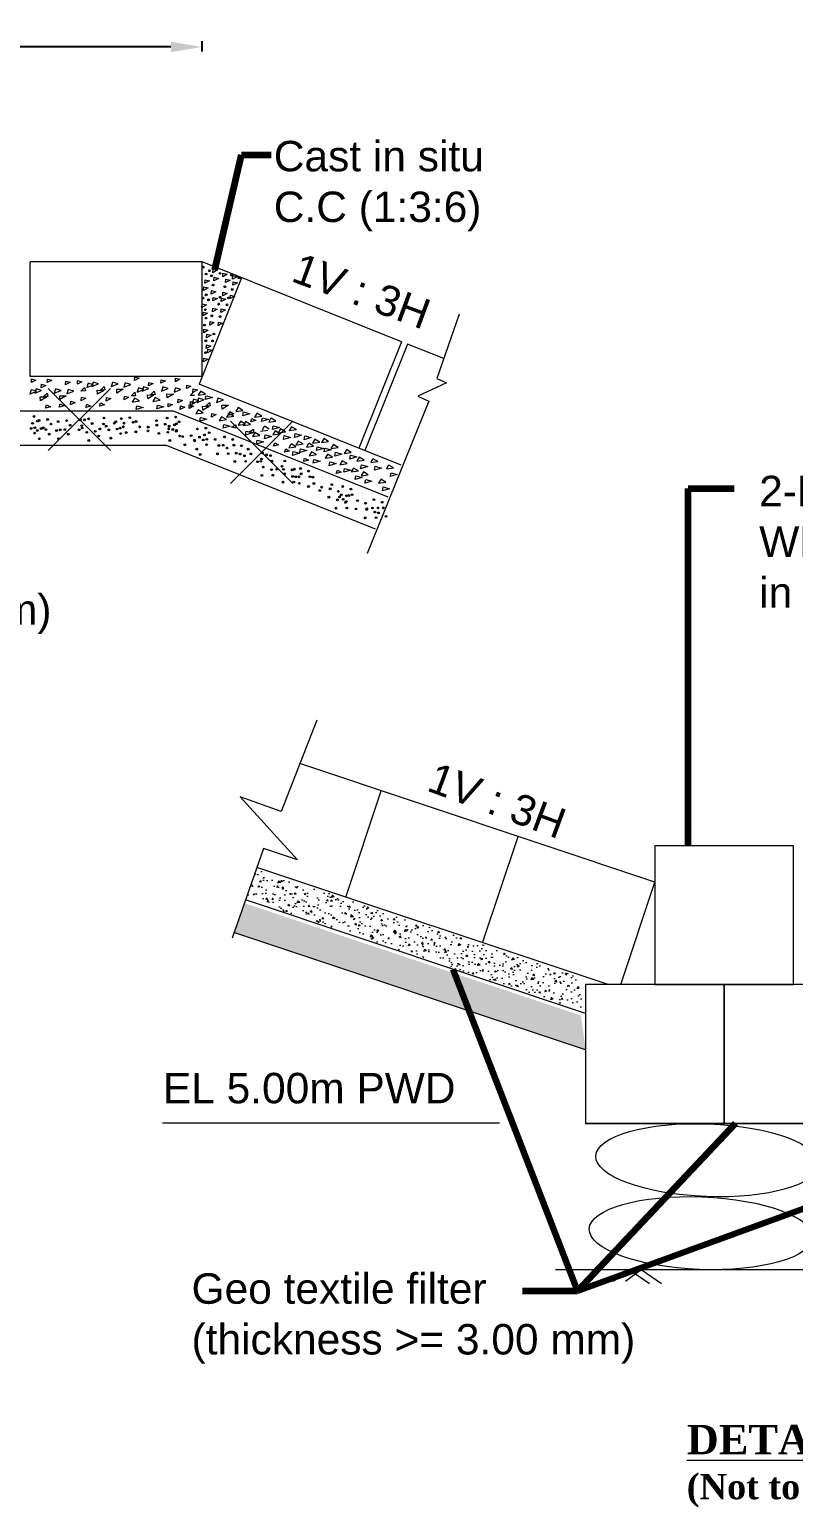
# Model space of a CAD drawing. Header units: inches. Extents: x 15 to 141071, y -30183 to 14738.
# Drawn here: x 39566.36 to 39590.92, y 4556.86 to 4604.34 of the extents above; entities that cross this region are included whole.
import ezdxf

# ---------------------------------------------------------------- set-up
doc = ezdxf.new("R2010")
doc.units = ezdxf.units.IN
doc.header["$MEASUREMENT"] = 0
doc.header["$PDMODE"] = 3
doc.layers.add('LINE', color=7, linetype='Continuous')
doc.styles.get("Standard").update_dxf_attribs({"font": 'arial.ttf'})
doc.dimstyles.get("Standard").update_dxf_attribs({"dimtxt": 0.18, "dimasz": 0.18, "dimexe": 0.18, "dimexo": 0.0625, "dimgap": 0.09, "dimtad": 0, "dimtih": 1, "dimtoh": 1, "dimdec": 4, "dimzin": 0, "dimdsep": 46, "dimtxsty": 'Standard', "dimcen": 0.09, "dimadec": 0, "dimazin": 0, "dimtfac": 1, "dimtdec": 4, "dimtofl": 0, "dimtmove": 0, "dimatfit": 3, "dimfxl": 1, "dimtolj": 1, "dimtzin": 0, "dimarcsym": 0})

# ---------------------------------------------------------------- blocks, each defined once
blk = doc.blocks.new('*D23')
at = {"color": 0, "lineweight": -2, "ltscale": 0.5, "transparency": 16777216}
for p, q in [((39546.094, 4603.632), (39546.094, 4603.962)), ((39547.094, 4603.782), (39557.316, 4603.782)), ((39570.906, 4603.782), (39560.685, 4603.782)), ((39571.906, 4603.632), (39571.906, 4603.962))]:
    blk.add_line(p, q, dxfattribs=at)
at = {"color": 0, "linetype": 'Continuous', "ltscale": 0.5, "transparency": 16777216}
for points in [[(39547.094, 4603.949), (39547.094, 4603.616), (39546.094, 4603.782)], [(39570.906, 4603.949), (39570.906, 4603.616), (39571.906, 4603.782)]]:
    blk.add_solid(points, dxfattribs=at)
at = {"layer": 'Defpoints', "color": 0, "linetype": 'Continuous', "ltscale": 0.5, "transparency": 16777216}
for p in [(39571.906, 4603.782), (39546.094, 4596.875), (39571.906, 4596.875)]:
    blk.add_point(p, dxfattribs=at)
at = {"color": 0, "linetype": 'Continuous', "lineweight": 20, "ltscale": 0.5, "transparency": 16777216, "insert": (39559, 4603.782), "char_height": 0.85, "attachment_point": 5}
blk.add_mtext('\\A1;2.10m', dxfattribs=at)

msp = doc.modelspace()

# ---------------------------------------------------------------- hatches: boundary and pattern name
at = {"linetype": 'Continuous', "lineweight": 20, "ltscale": 0.5}
h = msp.add_hatch(dxfattribs=at)
h.set_pattern_fill('AR-CONC', scale=0.003254, angle=143.1300359, style=0)
h.set_pattern_definition([(193.13, (39525.6988, 4623.15216), (-0.4431486, 0.3971954), [0.0619895, -0.681884]), (138.13, (39525.6988, 4623.15216), (-0.281279, -0.5661734), [0.0495916, -0.5455073]), (243.581, (39525.66187, 4623.18526), (-0.7244276, -0.1689745), [0.052683, -0.579512]), (189.3142, (39525.5996, 4623.0199), (-0.6235964, 0.638708), [0.092984, -1.022826]), (239.7656, (39525.54765, 4623.0731), (-1.101098, -0.180591), [0.079024, -0.869268]), (134.314, (39525.5996, 4623.0199), (-1.101098, -0.180589), [0.074387, -0.818261]), (164.13, (39525.5583, 4623.10257), (-0.1950224, 0.5622376), [0.0619895, -0.681884]), (109.13, (39525.5583, 4623.10257), (-0.5204984, -0.3588196), [0.0495916, -0.5455073]), (214.5814, (39525.54204, 4623.1494), (-0.7155206, 0.203416), [0.052683, -0.579512]), (180.63004, (39525.6988, 4623.15216), (-0.1731279, -0.2140859), [0, -0.538895, 0, -0.5537725, 0, -0.5475736]), (150.63004, (39525.6988, 4623.15216), (-0.3695422, -0.1303325), [0, -0.315733, 0, -0.5264972, 0, -0.2086979]), (110.63004, (39525.84625, 4623.04157), (-0.3417885, 0.279644), [0, -0.2066315, 0, -0.6446904, 0, -0.8554546]), (100.63004, (39525.91237, 4622.99198), (-0.4352577, 0.2230204), [0, -0.268621, 0, -0.4281406, 0, -0.6074967])])
h.paths.add_polyline_path([(39573.647124, 4577.363255), (39573.316821, 4576.423634), (39584.147203, 4572.813492), (39584.093626, 4573.188532), (39584.012659, 4573.755304), (39584.333193, 4573.801094)])
h = msp.add_hatch(dxfattribs=at)
h.set_pattern_fill('AR-SAND', scale=0.005532, angle=143.1300359, style=0)
h.set_pattern_definition([(180.63004, (39525.64444, 4623.00452), (-0.1553615, -0.2219001), [0, -0.21357436, 0, -0.23886606, 0, -0.22832785]), (150.63004, (39525.64444, 4623.00452), (-0.4368594, -0.1680278), [0, -0.11521775, 0, -0.19249794, 0, -0.07376746]), (110.63004, (39525.7827, 4622.90083), (-0.35052995, 0.2619043), [0, -0.0702547, 0, -0.252917, 0, -0.3301972]), (100.63004, (39525.7827, 4622.90083), (-0.4119042, 0.1547768), [0, -0.03512736, 0, -0.16580115, 0, -0.18968775])])
h.paths.add_polyline_path([(39573.262463, 4576.275998), (39572.932199, 4575.336488), (39584.241881, 4571.56658), (39584.084442, 4572.668658)])
at = {"layer": 'LINE', "lineweight": 20, "ltscale": 0.5}
for points in [[(39571.975076, 4596.708069, -1), (39571.918159, 4596.708069, -1)], [(39572.167765, 4596.591054, -1), (39572.110848, 4596.591054, -1)], [(39572.062043, 4596.487357, -1), (39572.005126, 4596.487357, -1)], [(39572.239549, 4596.432514, -1), (39572.182632, 4596.432514, -1)], [(39572.29251, 4596.132535, -1), (39572.235593, 4596.132535, -1)], [(39572.511576, 4596.508008, -1), (39572.454659, 4596.508008, -1)], [(39572.883986, 4596.453305, -1), (39572.827069, 4596.453305, -1)], [(39573.124953, 4596.365781, -1), (39573.068036, 4596.365781, -1)], [(39571.962626, 4595.71415, -1), (39571.90571, 4595.71415, -1)], [(39572.068349, 4595.817848, -1), (39572.011432, 4595.817848, -1)], [(39572.140133, 4595.659308, -1), (39572.083216, 4595.659308, -1)], [(39572.513106, 4595.740588, -1), (39572.456189, 4595.740588, -1)], [(39572.66492, 4596.077833, -1), (39572.608003, 4596.077833, -1)], [(39572.781459, 4595.718707, -1), (39572.724542, 4595.718707, -1)], [(39572.905888, 4595.990308, -1), (39572.848971, 4595.990308, -1)], [(39572.04048, 4595.343063, -1), (39571.983563, 4595.343063, -1)], [(39572.467765, 4595.517878, -1), (39572.410848, 4595.517878, -1)], [(39572.736119, 4595.495997, -1), (39572.679202, 4595.495997, -1)], [(39572.014393, 4594.847952, -1), (39571.957476, 4594.847952, -1)], [(39572.059733, 4595.070662, -1), (39572.002816, 4595.070662, -1)], [(39572.2487, 4595.142406, -1), (39572.191783, 4595.142406, -1)], [(39572.517053, 4595.120525, -1), (39572.460136, 4595.120525, -1)], [(39572.055994, 4594.342297, -1), (39571.999077, 4594.342297, -1)], [(39572.267097, 4594.336986, -1), (39572.21018, 4594.336986, -1)], [(39572.312438, 4594.559696, -1), (39572.255521, 4594.559696, -1)], [(39572.048032, 4593.961513, -1), (39571.991115, 4593.961513, -1)], [(39566.529292, 4591.910154, -1), (39566.472375, 4591.910154, -1)], [(39568.782039, 4591.861276, -1), (39568.725122, 4591.861276, -1)], [(39569.3374, 4591.842159, -1), (39569.280483, 4591.842159, -1)], [(39569.610337, 4591.871921, -1), (39569.55342, 4591.871921, -1)], [(39570.81198, 4591.861276, -1), (39570.755063, 4591.861276, -1)], [(39571.084917, 4591.891038, -1), (39571.028, 4591.891038, -1)], [(39566.44291, 4591.526935, -1), (39566.385993, 4591.526935, -1)], [(39566.483482, 4591.69011, -1), (39566.426565, 4591.69011, -1)], [(39566.55265, 4591.378625, -1), (39566.495733, 4591.378625, -1)], [(39566.558475, 4591.548632, -1), (39566.501558, 4591.548632, -1)], [(39566.637197, 4591.45983, -1), (39566.58028, 4591.45983, -1)], [(39566.639031, 4591.761845, -1), (39566.582114, 4591.761845, -1)], [(39566.694648, 4591.78481, -1), (39566.637731, 4591.78481, -1)], [(39566.760618, 4591.521368, -1), (39566.703701, 4591.521368, -1)], [(39566.826577, 4591.545209, -1), (39566.76966, 4591.545209, -1)], [(39566.910134, 4591.489592, -1), (39566.853217, 4591.489592, -1)], [(39566.967586, 4591.814572, -1), (39566.910669, 4591.814572, -1)], [(39567.077325, 4591.666262, -1), (39567.020408, 4591.666262, -1)], [(39567.250009, 4591.45983, -1), (39567.193092, 4591.45983, -1)], [(39567.30746, 4591.746577, -1), (39567.250543, 4591.746577, -1)], [(39567.373429, 4591.483135, -1), (39567.316513, 4591.483135, -1)], [(39567.522946, 4591.489592, -1), (39567.466029, 4591.489592, -1)], [(39567.580398, 4591.776339, -1), (39567.523481, 4591.776339, -1)], [(39567.690137, 4591.628029, -1), (39567.63322, 4591.628029, -1)], [(39567.981595, 4591.494125, -1), (39567.92877, 4591.472933, -1)], [(39568.016023, 4591.803926, -1), (39567.959106, 4591.803926, -1)], [(39568.066328, 4591.616482, -1), (39568.009411, 4591.616482, -1)], [(39568.081993, 4591.540485, -1), (39568.025076, 4591.540485, -1)], [(39568.155686, 4591.812714, -1), (39568.102861, 4591.791523, -1)], [(39568.226678, 4591.40248, -1), (39568.169761, 4591.40248, -1)], [(39568.288961, 4591.833688, -1), (39568.232044, 4591.833688, -1)], [(39568.3987, 4591.685379, -1), (39568.341783, 4591.685379, -1)], [(39568.499616, 4591.432242, -1), (39568.442699, 4591.432242, -1)], [(39568.646931, 4591.511104, -1), (39568.590014, 4591.511104, -1)], [(39568.765694, 4591.669175, -1), (39568.708777, 4591.669175, -1)], [(39568.848008, 4591.597834, -1), (39568.791092, 4591.597834, -1)], [(39568.935242, 4591.478946, -1), (39568.878325, 4591.478946, -1)], [(39569.112942, 4591.696329, -1), (39569.056025, 4591.696329, -1)], [(39569.164716, 4591.742728, -1), (39569.107799, 4591.742728, -1)], [(39569.208179, 4591.508708, -1), (39569.151262, 4591.508708, -1)], [(39569.306716, 4591.537443, -1), (39569.249799, 4591.537443, -1)], [(39569.403369, 4591.578717, -1), (39569.346452, 4591.578717, -1)], [(39569.425479, 4591.695514, -1), (39569.368562, 4591.695514, -1)], [(39569.495619, 4591.393364, -1), (39569.438702, 4591.393364, -1)], [(39569.720077, 4591.723611, -1), (39569.66316, 4591.723611, -1)], [(39569.808138, 4591.418895, -1), (39569.751221, 4591.418895, -1)], [(39569.812308, 4591.749022, -1), (39569.755392, 4591.749022, -1)], [(39569.926901, 4591.576966, -1), (39569.869984, 4591.576966, -1)], [(39570.194986, 4591.446057, -1), (39570.138069, 4591.446057, -1)], [(39570.204009, 4591.568021, -1), (39570.147092, 4591.568021, -1)], [(39570.472093, 4591.775361, -1), (39570.415176, 4591.775361, -1)], [(39570.476643, 4591.630988, -1), (39570.419726, 4591.630988, -1)], [(39570.542613, 4591.367546, -1), (39570.485696, 4591.367546, -1)], [(39570.749581, 4591.66075, -1), (39570.692664, 4591.66075, -1)], [(39570.83113, 4591.40248, -1), (39570.774213, 4591.40248, -1)], [(39570.85932, 4591.51244, -1), (39570.802403, 4591.51244, -1)], [(39570.877949, 4591.597834, -1), (39570.821032, 4591.597834, -1)], [(39570.995859, 4591.492523, -1), (39570.938942, 4591.492523, -1)], [(39571.044464, 4591.640841, -1), (39570.987547, 4591.640841, -1)], [(39571.104067, 4591.432242, -1), (39571.04715, 4591.432242, -1)], [(39571.114604, 4591.676941, -1), (39571.057687, 4591.676941, -1)], [(39571.114622, 4591.466177, -1), (39571.057705, 4591.466177, -1)], [(39571.194657, 4591.742728, -1), (39571.13774, 4591.742728, -1)], [(39571.782464, 4591.508227, -1), (39571.725547, 4591.508227, -1)], [(39572.055401, 4591.537989, -1), (39571.998484, 4591.537989, -1)], [(39572.165141, 4591.389679, -1), (39572.108224, 4591.389679, -1)], [(39566.703166, 4591.196388, -1), (39566.646249, 4591.196388, -1)], [(39567.019874, 4591.341282, -1), (39566.962957, 4591.341282, -1)], [(39567.315978, 4591.196388, -1), (39567.259061, 4591.196388, -1)], [(39567.632686, 4591.341282, -1), (39567.575769, 4591.341282, -1)], [(39568.292648, 4591.139039, -1), (39568.235731, 4591.139039, -1)], [(39568.609355, 4591.283933, -1), (39568.552439, 4591.283933, -1)], [(39569.001211, 4591.215505, -1), (39568.944294, 4591.215505, -1)], [(39569.317919, 4591.360399, -1), (39569.261002, 4591.360399, -1)], [(39570.897099, 4591.139039, -1), (39570.840182, 4591.139039, -1)], [(39571.213807, 4591.283933, -1), (39571.15689, 4591.283933, -1)], [(39571.310225, 4591.265252, -1), (39571.253308, 4591.265252, -1)], [(39571.376194, 4591.001811, -1), (39571.319277, 4591.001811, -1)], [(39571.583162, 4591.295015, -1), (39571.526245, 4591.295015, -1)], [(39571.692902, 4591.146705, -1), (39571.635985, 4591.146705, -1)], [(39571.696082, 4591.125007, -1), (39571.639166, 4591.125007, -1)], [(39571.848433, 4591.244786, -1), (39571.791516, 4591.244786, -1)], [(39571.96902, 4591.15477, -1), (39571.912103, 4591.15477, -1)], [(39572.009591, 4591.317945, -1), (39571.952674, 4591.317945, -1)], [(39572.07876, 4591.00646, -1), (39572.021843, 4591.00646, -1)], [(39572.084584, 4591.176467, -1), (39572.027667, 4591.176467, -1)], [(39572.352687, 4591.173044, -1), (39572.29577, 4591.173044, -1)], [(39572.47078, 4590.968081, -1), (39572.418709, 4590.991063, -1)], [(39572.60854, 4590.974543, -1), (39572.55647, 4590.997526, -1)], [(39572.654563, 4591.242191, -1), (39572.602493, 4591.265174, -1)], [(39572.732495, 4590.885099, -1), (39572.680425, 4590.908082, -1)], [(39572.916278, 4591.15921, -1), (39572.864208, 4591.182192, -1)], [(39572.956788, 4590.979216, -1), (39572.904717, 4591.002199, -1)], [(39573.199757, 4590.959766, -1), (39573.147686, 4590.982748, -1)], [(39571.762052, 4590.861566, -1), (39571.705135, 4590.861566, -1)], [(39571.874053, 4590.689662, -1), (39571.817136, 4590.689662, -1)], [(39572.424757, 4590.700433, -1), (39572.372687, 4590.723416, -1)], [(39572.773004, 4590.705106, -1), (39572.720934, 4590.728089, -1)], [(39572.985389, 4590.452985, -1), (39572.933318, 4590.475968, -1)], [(39573.031412, 4590.720633, -1), (39572.979341, 4590.743616, -1)], [(39573.153734, 4590.692118, -1), (39573.101663, 4590.715101, -1)], [(39573.293127, 4590.637652, -1), (39573.241056, 4590.660634, -1)], [(39573.333636, 4590.457658, -1), (39573.281565, 4590.480641, -1)], [(39573.415851, 4590.848304, -1), (39573.363781, 4590.871286, -1)], [(39573.501981, 4590.696791, -1), (39573.449911, 4590.719773, -1)], [(39573.714552, 4590.4566, -1), (39573.657669, 4590.458543, -1)], [(39573.825121, 4590.458473, -1), (39573.773051, 4590.481456, -1)], [(39573.841477, 4590.534325, -1), (39573.789406, 4590.557307, -1)], [(39573.871144, 4590.726121, -1), (39573.819074, 4590.749103, -1)], [(39574.002463, 4590.677766, -1), (39573.94558, 4590.679709, -1)], [(39574.132859, 4590.643139, -1), (39574.080789, 4590.666122, -1)], [(39574.173368, 4590.463146, -1), (39574.121298, 4590.486128, -1)], [(39574.595092, 4590.469277, -1), (39574.543021, 4590.492259, -1)], [(39573.855739, 4590.006149, -1), (39573.803669, 4590.029132, -1)], [(39573.901762, 4590.273797, -1), (39573.849692, 4590.296779, -1)], [(39574.163477, 4590.190815, -1), (39574.111407, 4590.213798, -1)], [(39574.203986, 4590.010822, -1), (39574.151916, 4590.033804, -1)], [(39574.330092, 4590.203477, -1), (39574.278022, 4590.226459, -1)], [(39574.50257, 4590.300133, -1), (39574.4505, 4590.323116, -1)], [(39574.549069, 4590.201629, -1), (39574.496998, 4590.224612, -1)], [(39574.580868, 4590.05764, -1), (39574.528798, 4590.080623, -1)], [(39574.831215, 4590.18476, -1), (39574.779145, 4590.207743, -1)], [(39574.842584, 4589.974659, -1), (39574.790513, 4589.997641, -1)], [(39574.897316, 4590.206302, -1), (39574.845246, 4590.229285, -1)], [(39574.944333, 4589.961158, -1), (39574.892262, 4589.98414, -1)], [(39575.049422, 4589.959891, -1), (39574.997352, 4589.982873, -1)], [(39575.095445, 4590.227538, -1), (39575.043375, 4590.250521, -1)], [(39575.116811, 4590.057814, -1), (39575.06474, 4590.080797, -1)], [(39575.35716, 4590.144557, -1), (39575.30509, 4590.167539, -1)], [(39575.397669, 4589.964564, -1), (39575.345599, 4589.987546, -1)], [(39575.492309, 4589.950568, -1), (39575.440238, 4589.973551, -1)], [(39574.534846, 4589.789993, -1), (39574.482775, 4589.812975, -1)], [(39574.883093, 4589.794665, -1), (39574.831022, 4589.817648, -1)], [(39575.058973, 4589.753071, -1), (39575.006903, 4589.776053, -1)], [(39575.355191, 4589.650235, -1), (39575.30312, 4589.673218, -1)], [(39575.527669, 4589.746891, -1), (39575.475599, 4589.769874, -1)], [(39575.720067, 4589.518879, -1), (39575.667996, 4589.541862, -1)], [(39575.77757, 4589.626814, -1), (39575.725499, 4589.649796, -1)], [(39576.052415, 4589.574332, -1), (39576.000344, 4589.597315, -1)], [(39576.106549, 4589.708249, -1), (39576.054479, 4589.731232, -1)], [(39576.31413, 4589.491351, -1), (39576.262059, 4589.514333, -1)], [(39576.452186, 4589.649606, -1), (39576.400115, 4589.672588, -1)], [(39576.713901, 4589.566624, -1), (39576.661831, 4589.589607, -1)], [(39576.006392, 4589.306684, -1), (39575.954321, 4589.329667, -1)], [(39576.284448, 4589.222143, -1), (39576.232378, 4589.245126, -1)], [(39576.354639, 4589.311357, -1), (39576.302568, 4589.33434, -1)], [(39576.406163, 4589.381958, -1), (39576.354093, 4589.404941, -1)], [(39576.471509, 4589.238003, -1), (39576.419439, 4589.260986, -1)], [(39576.546163, 4589.139162, -1), (39576.494093, 4589.162144, -1)], [(39576.569522, 4589.165945, -1), (39576.517451, 4589.188927, -1)], [(39576.575865, 4589.354066, -1), (39576.523795, 4589.377048, -1)], [(39576.65461, 4589.35877, -1), (39576.602539, 4589.381752, -1)], [(39576.75441, 4589.386631, -1), (39576.70234, 4589.409613, -1)], [(39576.928391, 4589.194728, -1), (39576.87632, 4589.217711, -1)], [(39577.190106, 4589.111747, -1), (39577.138035, 4589.134729, -1)], [(39577.45853, 4589.226328, -1), (39577.40646, 4589.24931, -1)], [(39577.720245, 4589.143346, -1), (39577.668175, 4589.166329, -1)], [(39576.238425, 4588.954496, -1), (39576.186355, 4588.977478, -1)], [(39576.586672, 4588.959169, -1), (39576.534602, 4588.982151, -1)], [(39576.882368, 4588.92708, -1), (39576.830297, 4588.950063, -1)], [(39577.178741, 4588.642971, -1), (39577.12667, 4588.665954, -1)], [(39577.224764, 4588.910619, -1), (39577.172693, 4588.933601, -1)], [(39577.230615, 4588.931753, -1), (39577.178545, 4588.954736, -1)], [(39577.412507, 4588.95868, -1), (39577.360437, 4588.981663, -1)], [(39577.486479, 4588.827637, -1), (39577.434408, 4588.85062, -1)], [(39577.526988, 4588.647644, -1), (39577.474917, 4588.670627, -1)], [(39577.589484, 4588.960536, -1), (39577.537414, 4588.983519, -1)], [(39577.600964, 4588.800824, -1), (39577.548894, 4588.823806, -1)], [(39577.760755, 4588.963353, -1), (39577.708684, 4588.986336, -1)], [(39577.844856, 4588.689434, -1), (39577.792785, 4588.712417, -1)]]:
    msp.add_hatch(color=7, dxfattribs=at).paths.add_polyline_path(points)

# ---------------------------------------------------------------- linework, layer by layer
at = {"color": 0, "linetype": 'Continuous', "lineweight": 20, "ltscale": 0.5}
for p, q in [((39586.465352, 4576.95334), (39575.049757, 4580.758539)), ((39576.524823, 4576.472117), (39577.663243, 4579.887377)), ((39580.925878, 4575.005099), (39582.064298, 4578.420358)), ((39584.962141, 4573.659677), (39573.666348, 4577.424942)), ((39585.367465, 4573.659677), (39586.465352, 4576.95334)), ((39584.237852, 4572.734227), (39573.299181, 4576.38045)), ((39584.237852, 4571.567346), (39572.932013, 4575.335959)), ((39584.234182, 4572.548241), (39584.234182, 4569.204677)), ((39584.234182, 4569.204677), (39584.234182, 4569.202229)), ((39584.234182, 4569.202229), (39597.603415, 4569.202229))]:
    msp.add_line(p, q, dxfattribs=at)
at = {"linetype": 'ByBlock', "lineweight": 20, "ltscale": 0.5}
msp.add_line((39583.265709, 4564.503668), (39600.752229, 4564.503668), dxfattribs=at)
for points in [[(39585.138288, 4564.137139), (39585.639757, 4564.503668), (39586.289819, 4564.062892)], [(39585.524311, 4564.137139), (39586.02578, 4564.503668), (39586.675842, 4564.062892)]]:
    msp.add_lwpolyline(points, dxfattribs=at)
at = {"layer": 'LINE', "color": 7, "lineweight": 20, "ltscale": 0.5}
for p, q in [((39566.374535, 4593.1898), (39566.374535, 4596.875)), ((39571.906403, 4596.875), (39566.374535, 4596.875)), ((39571.906403, 4593.1898), (39571.906403, 4596.875)), ((39578.313372, 4594.312213), (39571.906403, 4596.875)), ((39572.25067, 4596.530337), (39572.257605, 4596.645677)), ((39572.257605, 4596.645677), (39572.396082, 4596.609705)), ((39573.177162, 4596.366697), (39571.808735, 4592.945632)), ((39571.999912, 4596.188018), (39572.006847, 4596.303357)), ((39572.145323, 4596.267386), (39571.999912, 4596.188018)), ((39572.006847, 4596.303357), (39572.145323, 4596.267386)), ((39572.396082, 4596.609705), (39572.25067, 4596.530337)), ((39572.286397, 4596.266028), (39572.293332, 4596.381367)), ((39572.431808, 4596.345396), (39572.286397, 4596.266028)), ((39572.293332, 4596.381367), (39572.431808, 4596.345396)), ((39572.568345, 4596.399373), (39572.57528, 4596.514712)), ((39572.713757, 4596.478741), (39572.568345, 4596.399373)), ((39572.57528, 4596.514712), (39572.713757, 4596.478741)), ((39572.658807, 4596.211325), (39572.665742, 4596.326664)), ((39572.804218, 4596.290693), (39572.658807, 4596.211325)), ((39572.665742, 4596.326664), (39572.804218, 4596.290693)), ((39572.889312, 4596.319351), (39572.896247, 4596.43469)), ((39573.034724, 4596.398718), (39572.889312, 4596.319351)), ((39572.896247, 4596.43469), (39573.034724, 4596.398718)), ((39572.899774, 4596.1238), (39572.90671, 4596.23914)), ((39573.045186, 4596.203168), (39572.899774, 4596.1238)), ((39572.90671, 4596.23914), (39573.045186, 4596.203168)), ((39571.954722, 4595.962311), (39571.961658, 4596.077651)), ((39572.100134, 4596.041679), (39571.954722, 4595.962311)), ((39571.961658, 4596.077651), (39572.100134, 4596.041679)), ((39572.197782, 4595.838193), (39572.204718, 4595.953532)), ((39572.343194, 4595.917561), (39572.197782, 4595.838193)), ((39572.204718, 4595.953532), (39572.343194, 4595.917561)), ((39572.253389, 4595.62127), (39572.260324, 4595.736609)), ((39572.3988, 4595.700638), (39572.253389, 4595.62127)), ((39572.260324, 4595.736609), (39572.3988, 4595.700638)), ((39572.521742, 4595.599389), (39572.528677, 4595.714728)), ((39572.667154, 4595.678756), (39572.521742, 4595.599389)), ((39572.528677, 4595.714728), (39572.667154, 4595.678756)), ((39572.570192, 4595.78349), (39572.577127, 4595.89883)), ((39572.715604, 4595.862858), (39572.570192, 4595.78349)), ((39572.577127, 4595.89883), (39572.715604, 4595.862858)), ((39572.81116, 4595.695966), (39572.818095, 4595.811305)), ((39572.956572, 4595.775333), (39572.81116, 4595.695966)), ((39572.818095, 4595.811305), (39572.956572, 4595.775333)), ((39571.900495, 4595.414811), (39571.90743, 4595.530151)), ((39572.045907, 4595.494179), (39571.900495, 4595.414811)), ((39571.90743, 4595.530151), (39572.045907, 4595.494179)), ((39571.93778, 4595.146285), (39571.944715, 4595.261625)), ((39572.083192, 4595.225653), (39571.93778, 4595.146285)), ((39571.944715, 4595.261625), (39572.083192, 4595.225653)), ((39572.242586, 4595.275898), (39572.249522, 4595.391237)), ((39572.387998, 4595.355266), (39572.242586, 4595.275898)), ((39572.249522, 4595.391237), (39572.387998, 4595.355266)), ((39572.51094, 4595.254017), (39572.517875, 4595.369356)), ((39572.656352, 4595.333385), (39572.51094, 4595.254017)), ((39572.517875, 4595.369356), (39572.656352, 4595.333385)), ((39571.959079, 4594.602201), (39571.966014, 4594.717541)), ((39571.966014, 4594.717541), (39572.104491, 4594.681569)), ((39572.153972, 4594.848063), (39572.160907, 4594.963403)), ((39572.299384, 4594.927431), (39572.153972, 4594.848063)), ((39572.160907, 4594.963403), (39572.299384, 4594.927431)), ((39572.422325, 4594.826182), (39572.429261, 4594.941521)), ((39572.567737, 4594.90555), (39572.422325, 4594.826182)), ((39572.429261, 4594.941521), (39572.567737, 4594.90555)), ((39572.104491, 4594.681569), (39571.959079, 4594.602201)), ((39572.05272, 4594.440377), (39572.059656, 4594.555716)), ((39572.198132, 4594.519745), (39572.05272, 4594.440377)), ((39572.059656, 4594.555716), (39572.198132, 4594.519745)), ((39578.313372, 4594.312213), (39576.944946, 4590.891147)), ((39571.953304, 4593.667171), (39571.960239, 4593.78251)), ((39571.960239, 4593.78251), (39572.098716, 4593.746538)), ((39572.041918, 4594.095005), (39572.048854, 4594.210345)), ((39572.18733, 4594.174373), (39572.041918, 4594.095005)), ((39572.048854, 4594.210345), (39572.18733, 4594.174373)), ((39572.081527, 4593.959352), (39572.088462, 4594.074692)), ((39572.226939, 4594.03872), (39572.081527, 4593.959352)), ((39572.088462, 4594.074692), (39572.226939, 4594.03872)), ((39578.50735, 4594.234621), (39577.138924, 4590.813556)), ((39579.674085, 4593.767928), (39578.50735, 4594.234621)), ((39572.098716, 4593.746538), (39571.953304, 4593.667171)), ((39571.906403, 4593.1898), (39566.374535, 4593.1898)), ((39566.418193, 4593.001934), (39566.425128, 4593.117273)), ((39566.563604, 4593.081302), (39566.418193, 4593.001934)), ((39566.425128, 4593.117273), (39566.563604, 4593.081302)), ((39566.737298, 4592.82866), (39566.744233, 4592.944)), ((39566.88271, 4592.908028), (39566.737298, 4592.82866)), ((39566.744233, 4592.944), (39566.88271, 4592.908028)), ((39566.926622, 4592.999024), (39566.933558, 4593.114363)), ((39567.072034, 4593.078392), (39566.926622, 4592.999024)), ((39566.933558, 4593.114363), (39567.072034, 4593.078392)), ((39567.514674, 4592.930452), (39567.521609, 4593.045791)), ((39567.660085, 4593.00982), (39567.514674, 4592.930452)), ((39567.521609, 4593.045791), (39567.660085, 4593.00982)), ((39567.897149, 4592.947312), (39567.904084, 4593.062651)), ((39568.042561, 4593.02668), (39567.897149, 4592.947312)), ((39567.904084, 4593.062651), (39568.042561, 4593.02668)), ((39568.011341, 4592.727117), (39568.130067, 4592.842651)), ((39568.130067, 4592.842651), (39568.15439, 4592.729693)), ((39568.242389, 4592.979963), (39568.200939, 4592.844443)), ((39568.200939, 4592.844443), (39568.417505, 4592.931997)), ((39568.417505, 4592.931997), (39568.243953, 4592.985079)), ((39568.404208, 4593.009891), (39568.362758, 4592.874371)), ((39568.362758, 4592.874371), (39568.579323, 4592.961925)), ((39568.579323, 4592.961925), (39568.405772, 4593.015006)), ((39568.636038, 4592.760529), (39568.754764, 4592.876063)), ((39568.754764, 4592.876063), (39568.779087, 4592.763105)), ((39569.028905, 4593.006266), (39568.987455, 4592.870746)), ((39568.987455, 4592.870746), (39569.20402, 4592.9583)), ((39569.20402, 4592.9583), (39569.030469, 4593.011382)), ((39569.436005, 4592.986357), (39569.394556, 4592.850837)), ((39569.394556, 4592.850837), (39569.611121, 4592.938391)), ((39569.611121, 4592.938391), (39569.43757, 4592.991473)), ((39569.733105, 4593.06705), (39569.74004, 4593.182389)), ((39569.878517, 4593.146418), (39569.733105, 4593.06705)), ((39569.74004, 4593.182389), (39569.878517, 4593.146418)), ((39569.858513, 4592.82872), (39569.817064, 4592.6932)), ((39570.033629, 4592.780754), (39569.860078, 4592.833835)), ((39570.020332, 4592.858648), (39569.978883, 4592.723128)), ((39570.195448, 4592.810682), (39570.021897, 4592.863763)), ((39570.186193, 4592.890752), (39570.193129, 4593.006092)), ((39570.331605, 4592.97012), (39570.186193, 4592.890752)), ((39570.193129, 4593.006092), (39570.331605, 4592.97012)), ((39570.584859, 4592.976258), (39570.591794, 4593.091597)), ((39570.730271, 4593.055625), (39570.584859, 4592.976258)), ((39570.591794, 4593.091597), (39570.730271, 4593.055625)), ((39570.645029, 4592.855023), (39570.60358, 4592.719503)), ((39570.820145, 4592.807057), (39570.646594, 4592.860138)), ((39571.05213, 4592.835114), (39571.01068, 4592.699594)), ((39571.049475, 4593.026701), (39571.05641, 4593.142041)), ((39571.194887, 4593.106069), (39571.049475, 4593.026701)), ((39571.225681, 4592.782032), (39571.05213, 4592.835114)), ((39571.05641, 4593.142041), (39571.194887, 4593.106069)), ((39571.404003, 4592.805826), (39571.410938, 4592.921165)), ((39571.549414, 4592.885193), (39571.404003, 4592.805826)), ((39571.410938, 4592.921165), (39571.549414, 4592.885193)), ((39578.305659, 4590.346862), (39571.808735, 4592.945632)), ((39566.409618, 4592.766628), (39566.368168, 4592.631108)), ((39566.368168, 4592.631108), (39566.584733, 4592.718662)), ((39566.584733, 4592.718662), (39566.411182, 4592.771743)), ((39566.571436, 4592.796556), (39566.529987, 4592.661036)), ((39566.529987, 4592.661036), (39566.746552, 4592.74859)), ((39566.746552, 4592.74859), (39566.573001, 4592.801671)), ((39566.702515, 4592.544283), (39566.911062, 4592.536505)), ((39566.707891, 4592.417544), (39566.702515, 4592.544283)), ((39566.911062, 4592.536505), (39566.707891, 4592.417544)), ((39566.803267, 4592.547194), (39566.921992, 4592.662728)), ((39566.946316, 4592.54977), (39566.803267, 4592.547194)), ((39566.921992, 4592.662728), (39566.946316, 4592.54977)), ((39567.196133, 4592.792931), (39567.154684, 4592.657411)), ((39567.154684, 4592.657411), (39567.371249, 4592.744965)), ((39567.371249, 4592.744965), (39567.197698, 4592.798046)), ((39567.327212, 4592.577695), (39567.535759, 4592.569918)), ((39567.332588, 4592.450956), (39567.327212, 4592.577695)), ((39567.535759, 4592.569918), (39567.332588, 4592.450956)), ((39567.603234, 4592.773022), (39567.561785, 4592.637502)), ((39567.561785, 4592.637502), (39567.77835, 4592.725056)), ((39567.77835, 4592.725056), (39567.604799, 4592.778137)), ((39567.677845, 4592.285693), (39567.68478, 4592.401032)), ((39567.823257, 4592.36506), (39567.677845, 4592.285693)), ((39567.68478, 4592.401032), (39567.823257, 4592.36506)), ((39568.15439, 4592.729693), (39568.011341, 4592.727117)), ((39568.0218, 4592.415655), (39568.028735, 4592.530995)), ((39568.167211, 4592.495023), (39568.0218, 4592.415655)), ((39568.028735, 4592.530995), (39568.167211, 4592.495023)), ((39568.540662, 4592.630879), (39568.535286, 4592.757618)), ((39568.535286, 4592.757618), (39568.743833, 4592.74984)), ((39568.743833, 4592.74984), (39568.540662, 4592.630879)), ((39568.608043, 4592.239954), (39568.642389, 4592.350279)), ((39568.779087, 4592.763105), (39568.636038, 4592.760529)), ((39568.642389, 4592.350279), (39568.768227, 4592.282202)), ((39568.826365, 4592.404343), (39568.8333, 4592.519683)), ((39568.971776, 4592.483711), (39568.826365, 4592.404343)), ((39568.8333, 4592.519683), (39568.971776, 4592.483711)), ((39569.159984, 4592.79103), (39569.36853, 4592.783253)), ((39569.165359, 4592.664291), (39569.159984, 4592.79103)), ((39569.36853, 4592.783253), (39569.165359, 4592.664291)), ((39569.404291, 4592.449591), (39569.411227, 4592.56493)), ((39569.549703, 4592.528959), (39569.404291, 4592.449591)), ((39569.411227, 4592.56493), (39569.549703, 4592.528959)), ((39569.627466, 4592.575874), (39569.746191, 4592.691408)), ((39569.770515, 4592.57845), (39569.627466, 4592.575874)), ((39569.734703, 4592.496823), (39569.662015, 4592.375166)), ((39569.662015, 4592.375166), (39569.893243, 4592.408329)), ((39569.893243, 4592.408329), (39569.737446, 4592.501415)), ((39569.746191, 4592.691408), (39569.770515, 4592.57845)), ((39569.817064, 4592.6932), (39570.033629, 4592.780754)), ((39569.978883, 4592.723128), (39570.195448, 4592.810682)), ((39570.151411, 4592.606375), (39570.359957, 4592.598597)), ((39570.156787, 4592.479636), (39570.151411, 4592.606375)), ((39570.359957, 4592.598597), (39570.156787, 4592.479636)), ((39570.252163, 4592.609286), (39570.370888, 4592.72482)), ((39570.395212, 4592.611862), (39570.252163, 4592.609286)), ((39570.398467, 4592.517952), (39570.325779, 4592.396295)), ((39570.325779, 4592.396295), (39570.557007, 4592.429459)), ((39570.370888, 4592.72482), (39570.395212, 4592.611862)), ((39570.557007, 4592.429459), (39570.401211, 4592.522544)), ((39570.60358, 4592.719503), (39570.820145, 4592.807057)), ((39570.776108, 4592.639787), (39570.984654, 4592.632009)), ((39570.781484, 4592.513048), (39570.776108, 4592.639787)), ((39570.984654, 4592.632009), (39570.781484, 4592.513048)), ((39571.009116, 4592.694478), (39571.225681, 4592.782032)), ((39571.126741, 4592.347785), (39571.133676, 4592.463124)), ((39571.272152, 4592.427152), (39571.126741, 4592.347785)), ((39571.133676, 4592.463124), (39571.272152, 4592.427152)), ((39571.518195, 4592.585631), (39571.636921, 4592.701165)), ((39571.661244, 4592.588206), (39571.518195, 4592.585631)), ((39571.528654, 4592.274169), (39571.535589, 4592.389509)), ((39571.674065, 4592.353537), (39571.528654, 4592.274169)), ((39571.535589, 4592.389509), (39571.674065, 4592.353537)), ((39571.628156, 4592.466312), (39571.586706, 4592.330791)), ((39571.586706, 4592.330791), (39571.803271, 4592.418346)), ((39571.60848, 4592.68479), (39571.615415, 4592.80013)), ((39571.753892, 4592.764158), (39571.60848, 4592.68479)), ((39571.615415, 4592.80013), (39571.753892, 4592.764158)), ((39571.803271, 4592.418346), (39571.62972, 4592.471427)), ((39571.789975, 4592.49624), (39571.748525, 4592.360719)), ((39571.748525, 4592.360719), (39571.96509, 4592.448274)), ((39571.854987, 4592.71732), (39571.782299, 4592.595663)), ((39571.782299, 4592.595663), (39572.013527, 4592.628826)), ((39571.96509, 4592.448274), (39571.791539, 4592.501355)), ((39572.013527, 4592.628826), (39571.857731, 4592.721912)), ((39572.010261, 4592.453136), (39572.035383, 4592.577477)), ((39572.236003, 4592.519999), (39572.010261, 4592.453136)), ((39572.021805, 4592.246878), (39572.140531, 4592.362412)), ((39572.035383, 4592.577477), (39572.236003, 4592.519999)), ((39572.140531, 4592.362412), (39572.164854, 4592.249454)), ((39572.414672, 4592.492615), (39572.373222, 4592.357094)), ((39572.373222, 4592.357094), (39572.589787, 4592.444649)), ((39572.589787, 4592.444649), (39572.416236, 4592.49773)), ((39570.982348, 4592.083426), (39549.778931, 4592.083426)), ((39566.869358, 4592.178324), (39566.903704, 4592.288649)), ((39567.029542, 4592.220573), (39566.869358, 4592.178324)), ((39566.903704, 4592.288649), (39567.029542, 4592.220573)), ((39567.312036, 4592.209851), (39567.346381, 4592.320177)), ((39567.47222, 4592.2521), (39567.312036, 4592.209851)), ((39567.346381, 4592.320177), (39567.47222, 4592.2521)), ((39568.168014, 4592.197817), (39568.202359, 4592.308142)), ((39568.328197, 4592.240065), (39568.168014, 4592.197817)), ((39568.202359, 4592.308142), (39568.328197, 4592.240065)), ((39568.768227, 4592.282202), (39568.608043, 4592.239954)), ((39569.785321, 4592.132125), (39569.810443, 4592.256466)), ((39570.011063, 4592.198988), (39569.785321, 4592.132125)), ((39569.810443, 4592.256466), (39570.011063, 4592.198988)), ((39570.449085, 4592.153254), (39570.474207, 4592.277595)), ((39570.674827, 4592.220118), (39570.449085, 4592.153254)), ((39570.474207, 4592.277595), (39570.674827, 4592.220118)), ((39570.810485, 4592.216208), (39570.81742, 4592.331547)), ((39570.955896, 4592.295575), (39570.810485, 4592.216208)), ((39570.81742, 4592.331547), (39570.955896, 4592.295575)), ((39577.894362, 4589.318621), (39570.982348, 4592.083426)), ((39571.204368, 4592.132115), (39571.211303, 4592.247454)), ((39571.34978, 4592.211482), (39571.204368, 4592.132115)), ((39571.211303, 4592.247454), (39571.34978, 4592.211482)), ((39571.487172, 4592.165764), (39571.494107, 4592.281103)), ((39571.632584, 4592.245132), (39571.487172, 4592.165764)), ((39571.494107, 4592.281103), (39571.632584, 4592.245132)), ((39571.515834, 4592.329), (39571.540157, 4592.216041)), ((39571.781553, 4592.120086), (39571.708865, 4591.998429)), ((39571.708865, 4591.998429), (39571.940093, 4592.031592)), ((39571.940093, 4592.031592), (39571.784296, 4592.124678)), ((39571.832171, 4591.755388), (39571.857293, 4591.879729)), ((39571.857293, 4591.879729), (39572.057913, 4591.822251)), ((39571.926429, 4592.117228), (39571.921053, 4592.243967)), ((39571.921053, 4592.243967), (39572.1296, 4592.236189)), ((39572.1296, 4592.236189), (39571.926429, 4592.117228)), ((39572.164854, 4592.249454), (39572.021805, 4592.246878)), ((39572.212131, 4591.890692), (39572.219067, 4592.006032)), ((39572.357543, 4591.97006), (39572.212131, 4591.890692)), ((39572.219067, 4592.006032), (39572.357543, 4591.97006)), ((39572.529664, 4591.897328), (39572.456977, 4591.775671)), ((39572.688205, 4591.808834), (39572.532408, 4591.90192)), ((39572.54575, 4592.277379), (39572.754297, 4592.269601)), ((39572.551126, 4592.15064), (39572.54575, 4592.277379)), ((39572.754297, 4592.269601), (39572.551126, 4592.15064)), ((39572.764352, 4592.006696), (39572.691664, 4591.88504)), ((39572.691664, 4591.88504), (39572.922893, 4591.918203)), ((39572.922893, 4591.918203), (39572.767096, 4592.011289)), ((39572.768967, 4591.957007), (39572.803313, 4592.067332)), ((39572.929151, 4591.999255), (39572.768967, 4591.957007)), ((39572.803313, 4592.067332), (39572.929151, 4591.999255)), ((39573.062799, 4592.194694), (39572.990112, 4592.073038)), ((39572.990112, 4592.073038), (39573.22134, 4592.106201)), ((39573.22134, 4592.106201), (39573.065543, 4592.199287)), ((39573.218074, 4591.93051), (39573.243196, 4592.054851)), ((39573.443816, 4591.997374), (39573.218074, 4591.93051)), ((39573.243196, 4592.054851), (39573.443816, 4591.997374)), ((39573.666044, 4592.009654), (39573.593356, 4591.887997)), ((39573.593356, 4591.887997), (39573.824584, 4591.92116)), ((39573.824584, 4591.92116), (39573.668787, 4592.014246)), ((39573.821318, 4591.745469), (39573.84644, 4591.86981)), ((39573.84644, 4591.86981), (39574.04706, 4591.812333)), ((39572.057913, 4591.822251), (39571.832171, 4591.755388)), ((39572.456977, 4591.775671), (39572.688205, 4591.808834)), ((39572.580283, 4591.53263), (39572.605404, 4591.656971)), ((39572.806024, 4591.599493), (39572.580283, 4591.53263)), ((39572.605404, 4591.656971), (39572.806024, 4591.599493)), ((39572.851976, 4591.562315), (39572.994907, 4591.646066)), ((39572.991482, 4591.530569), (39572.851976, 4591.562315)), ((39572.994907, 4591.646066), (39572.991482, 4591.530569)), ((39573.136836, 4591.752495), (39573.064148, 4591.630839)), ((39573.064148, 4591.630839), (39573.295376, 4591.664002)), ((39573.295376, 4591.664002), (39573.139579, 4591.757088)), ((39573.301114, 4591.742814), (39573.228426, 4591.621157)), ((39573.228426, 4591.621157), (39573.459654, 4591.65432)), ((39573.297245, 4591.313676), (39573.322367, 4591.438016)), ((39573.459654, 4591.65432), (39573.303858, 4591.747406)), ((39573.322367, 4591.438016), (39573.522987, 4591.380539)), ((39573.420886, 4591.416723), (39573.563817, 4591.500475)), ((39573.560392, 4591.384978), (39573.420886, 4591.416723)), ((39573.469838, 4591.734278), (39573.504183, 4591.844603)), ((39573.630022, 4591.776526), (39573.469838, 4591.734278)), ((39573.504183, 4591.844603), (39573.630022, 4591.776526)), ((39573.563817, 4591.500475), (39573.560392, 4591.384978)), ((39573.761193, 4591.300381), (39573.605396, 4591.393467)), ((39573.788469, 4591.439606), (39574.019698, 4591.472769)), ((39574.04706, 4591.812333), (39573.821318, 4591.745469)), ((39573.906778, 4591.589743), (39573.83409, 4591.468086)), ((39574.065318, 4591.501249), (39573.909521, 4591.594335)), ((39574.12035, 4591.851902), (39574.047662, 4591.730245)), ((39574.047662, 4591.730245), (39574.27889, 4591.763408)), ((39574.27889, 4591.763408), (39574.123093, 4591.856494)), ((39574.170968, 4591.487204), (39574.19609, 4591.611545)), ((39574.39671, 4591.554067), (39574.170968, 4591.487204)), ((39574.251654, 4591.444473), (39574.178966, 4591.322816)), ((39574.19609, 4591.611545), (39574.39671, 4591.554067)), ((39574.410194, 4591.355979), (39574.254397, 4591.449065)), ((39574.427362, 4591.509133), (39574.354674, 4591.387477)), ((39574.354674, 4591.387477), (39574.585902, 4591.42064)), ((39574.585902, 4591.42064), (39574.430106, 4591.513726)), ((39574.782096, 4591.576705), (39574.709409, 4591.455048)), ((39574.709409, 4591.455048), (39574.940637, 4591.488211)), ((39574.940637, 4591.488211), (39574.78484, 4591.581297)), ((39570.766382, 4590.977053), (39549.778931, 4590.977053)), ((39577.483065, 4588.290379), (39570.766382, 4590.977053)), ((39573.522987, 4591.380539), (39573.297245, 4591.313676)), ((39573.602653, 4591.388875), (39573.529965, 4591.267218)), ((39573.529965, 4591.267218), (39573.761193, 4591.300381)), ((39573.653271, 4591.024177), (39573.678393, 4591.148518)), ((39573.879013, 4591.091041), (39573.653271, 4591.024177)), ((39573.678393, 4591.148518), (39573.879013, 4591.091041)), ((39573.911775, 4591.196564), (39573.936897, 4591.320905)), ((39574.137517, 4591.263428), (39573.911775, 4591.196564)), ((39573.936897, 4591.320905), (39574.137517, 4591.263428)), ((39574.178966, 4591.322816), (39574.410194, 4591.355979)), ((39574.207429, 4590.953453), (39574.241774, 4591.063778)), ((39574.367613, 4590.995701), (39574.207429, 4590.953453)), ((39574.241774, 4591.063778), (39574.367613, 4590.995701)), ((39574.523601, 4591.172916), (39574.548722, 4591.297257)), ((39574.749342, 4591.239779), (39574.523601, 4591.172916)), ((39574.548722, 4591.297257), (39574.749342, 4591.239779)), ((39574.763036, 4591.025235), (39574.690349, 4590.903578)), ((39574.690349, 4590.903578), (39574.921577, 4590.936741)), ((39574.921577, 4590.936741), (39574.76578, 4591.029827)), ((39574.878335, 4591.240487), (39574.903457, 4591.364828)), ((39575.104077, 4591.307351), (39574.878335, 4591.240487)), ((39574.903457, 4591.364828), (39575.104077, 4591.307351)), ((39574.997803, 4591.115451), (39574.925115, 4590.993795)), ((39574.925115, 4590.993795), (39575.156344, 4591.026958)), ((39575.156344, 4591.026958), (39575.000547, 4591.120043)), ((39575.186924, 4591.165671), (39575.212045, 4591.290012)), ((39575.412665, 4591.232534), (39575.186924, 4591.165671)), ((39575.212045, 4591.290012), (39575.412665, 4591.232534)), ((39575.332566, 4591.043957), (39575.259878, 4590.9223)), ((39575.259878, 4590.9223), (39575.491107, 4590.955463)), ((39575.491107, 4590.955463), (39575.33531, 4591.048549)), ((39575.53208, 4591.178233), (39575.459392, 4591.056576)), ((39575.459392, 4591.056576), (39575.690621, 4591.089739)), ((39575.690621, 4591.089739), (39575.534824, 4591.182825)), ((39575.582698, 4590.813535), (39575.60782, 4590.937876)), ((39575.60782, 4590.937876), (39575.80844, 4590.880399)), ((39575.816523, 4591.193602), (39575.743836, 4591.071946)), ((39575.743836, 4591.071946), (39575.975064, 4591.105109)), ((39575.975064, 4591.105109), (39575.819267, 4591.198195)), ((39576.123536, 4591.001195), (39576.050848, 4590.879539)), ((39576.282076, 4590.912702), (39576.126279, 4591.005787)), ((39574.560062, 4590.759453), (39574.594407, 4590.869779)), ((39574.720245, 4590.801702), (39574.560062, 4590.759453)), ((39574.594407, 4590.869779), (39574.720245, 4590.801702)), ((39574.813655, 4590.660537), (39574.838777, 4590.784878)), ((39575.039397, 4590.7274), (39574.813655, 4590.660537)), ((39574.838777, 4590.784878), (39575.039397, 4590.7274)), ((39575.048421, 4590.750753), (39575.073543, 4590.875094)), ((39575.274163, 4590.817617), (39575.048421, 4590.750753)), ((39575.073543, 4590.875094), (39575.274163, 4590.817617)), ((39575.168034, 4590.464795), (39575.20238, 4590.57512)), ((39575.328218, 4590.507043), (39575.168034, 4590.464795)), ((39575.20238, 4590.57512), (39575.328218, 4590.507043)), ((39575.425225, 4590.772683), (39575.352537, 4590.651026)), ((39575.352537, 4590.651026), (39575.583765, 4590.684189)), ((39575.583765, 4590.684189), (39575.427968, 4590.777275)), ((39575.475843, 4590.407985), (39575.500965, 4590.532326)), ((39575.701585, 4590.474849), (39575.475843, 4590.407985)), ((39575.500965, 4590.532326), (39575.701585, 4590.474849)), ((39575.80844, 4590.880399), (39575.582698, 4590.813535)), ((39575.83126, 4590.769625), (39575.856382, 4590.893966)), ((39576.057002, 4590.836488), (39575.83126, 4590.769625)), ((39575.856382, 4590.893966), (39576.057002, 4590.836488)), ((39575.936933, 4590.694532), (39575.864245, 4590.572875)), ((39575.864245, 4590.572875), (39576.095473, 4590.606038)), ((39576.095473, 4590.606038), (39575.939676, 4590.699124)), ((39575.987551, 4590.329834), (39576.012673, 4590.454175)), ((39576.012673, 4590.454175), (39576.213293, 4590.396697)), ((39576.050848, 4590.879539), (39576.282076, 4590.912702)), ((39576.174154, 4590.636497), (39576.199276, 4590.760838)), ((39576.399896, 4590.703361), (39576.174154, 4590.636497)), ((39576.199276, 4590.760838), (39576.399896, 4590.703361)), ((39576.412518, 4590.484057), (39576.33983, 4590.3624)), ((39576.571059, 4590.395563), (39576.415262, 4590.488649)), ((39576.546352, 4590.842937), (39576.473664, 4590.72128)), ((39576.473664, 4590.72128), (39576.704893, 4590.754443)), ((39576.704893, 4590.754443), (39576.549096, 4590.847529)), ((39576.654278, 4590.542946), (39576.6794, 4590.667287)), ((39576.88002, 4590.60981), (39576.654278, 4590.542946)), ((39576.6794, 4590.667287), (39576.88002, 4590.60981)), ((39576.954297, 4590.598313), (39576.881609, 4590.476656)), ((39576.881609, 4590.476656), (39577.112837, 4590.509819)), ((39577.112837, 4590.509819), (39576.957041, 4590.602905)), ((39577.399748, 4590.550203), (39577.327061, 4590.428547)), ((39577.327061, 4590.428547), (39577.558289, 4590.46171)), ((39577.558289, 4590.46171), (39577.402492, 4590.554796)), ((39576.213293, 4590.396697), (39575.987551, 4590.329834)), ((39576.221521, 4590.07995), (39576.255866, 4590.190275)), ((39576.381705, 4590.122198), (39576.221521, 4590.07995)), ((39576.255866, 4590.190275), (39576.381705, 4590.122198)), ((39576.33983, 4590.3624), (39576.571059, 4590.395563)), ((39576.463136, 4590.119359), (39576.488258, 4590.2437)), ((39576.688878, 4590.186222), (39576.463136, 4590.119359)), ((39576.488258, 4590.2437), (39576.688878, 4590.186222)), ((39576.773683, 4590.249542), (39576.700995, 4590.127886)), ((39576.700995, 4590.127886), (39576.932223, 4590.161049)), ((39576.932223, 4590.161049), (39576.776427, 4590.254135)), ((39576.824301, 4589.884845), (39576.849423, 4590.009185)), ((39576.849423, 4590.009185), (39577.050043, 4589.951708)), ((39577.004915, 4590.233615), (39577.030037, 4590.357956)), ((39577.230657, 4590.300479), (39577.004915, 4590.233615)), ((39577.092736, 4590.129284), (39577.020048, 4590.007627)), ((39577.020048, 4590.007627), (39577.251277, 4590.04079)), ((39577.030037, 4590.357956), (39577.230657, 4590.300479)), ((39577.251277, 4590.04079), (39577.09548, 4590.133876)), ((39577.450367, 4590.185506), (39577.475488, 4590.309847)), ((39577.676108, 4590.252369), (39577.450367, 4590.185506)), ((39577.475488, 4590.309847), (39577.676108, 4590.252369)), ((39577.905467, 4590.345761), (39577.83278, 4590.224105)), ((39577.83278, 4590.224105), (39578.064008, 4590.257268)), ((39578.064008, 4590.257268), (39577.908211, 4590.350353)), ((39577.956086, 4589.981063), (39577.981207, 4590.105404)), ((39578.181827, 4590.047927), (39577.956086, 4589.981063)), ((39577.981207, 4590.105404), (39578.181827, 4590.047927)), ((39577.050043, 4589.951708), (39576.824301, 4589.884845)), ((39577.143354, 4589.764586), (39577.168476, 4589.888927)), ((39577.369096, 4589.83145), (39577.143354, 4589.764586)), ((39577.168476, 4589.888927), (39577.369096, 4589.83145)), ((39577.652608, 4589.888737), (39577.57992, 4589.76708)), ((39577.57992, 4589.76708), (39577.811148, 4589.800243)), ((39577.811148, 4589.800243), (39577.655351, 4589.893329)), ((39577.703226, 4589.524039), (39577.728348, 4589.64838)), ((39577.928968, 4589.590903), (39577.703226, 4589.524039)), ((39577.728348, 4589.64838), (39577.928968, 4589.590903)), ((39584.237852, 4571.567923), (39572.932199, 4575.336488)), ((39584.237852, 4572.546406), (39584.237852, 4569.488837)), ((39581.466177, 4569.206614), (39570.632197, 4569.206614)), ((39584.237852, 4569.204677), (39596.229763, 4569.20474))]:
    msp.add_line(p, q, dxfattribs=at)
for points in [[(39580.170606, 4595.200708), (39579.453824, 4593.132336), (39579.769662, 4592.989251), (39578.842321, 4592.560298), (39579.201544, 4592.404347), (39577.217303, 4587.510072)], [(39575.597787, 4582.160161), (39574.44817, 4579.219941), (39573.133552, 4579.687196), (39574.974216, 4577.665402), (39573.881341, 4578.036536), (39572.868533, 4575.155374)]]:
    msp.add_lwpolyline(points, dxfattribs=at)
at = {"layer": 'LINE', "color": 0, "linetype": 'ByBlock', "lineweight": 20, "ltscale": 0.5}
for points in [[(39586.465352, 4573.659677), (39590.920352, 4573.659677), (39590.920352, 4578.114677), (39586.465352, 4578.114677), (39586.465352, 4573.659677)], [(39584.237852, 4569.204677), (39588.692852, 4569.204677), (39588.692852, 4573.659677), (39584.237852, 4573.659677), (39584.237852, 4569.204677)], [(39588.693654, 4569.204677), (39593.148654, 4569.204677), (39593.148654, 4573.659677), (39588.693654, 4573.659677), (39588.693654, 4569.204677)]]:
    msp.add_lwpolyline(points, dxfattribs=at)
at = {"layer": 'LINE', "color": 7, "lineweight": 20, "ltscale": 0.5}
for centre in [(39571.946618, 4596.708069), (39572.139307, 4596.591054), (39572.033584, 4596.487357), (39572.211091, 4596.432514), (39572.264052, 4596.132535), (39572.483117, 4596.508008), (39572.855527, 4596.453305), (39573.096495, 4596.365781), (39571.934168, 4595.71415), (39572.03989, 4595.817848), (39572.111674, 4595.659308), (39572.484647, 4595.740588), (39572.636462, 4596.077833), (39572.753001, 4595.718707), (39572.877429, 4595.990308), (39572.012022, 4595.343063), (39572.439307, 4595.517878), (39572.70766, 4595.495997), (39571.985934, 4594.847952), (39572.031275, 4595.070662), (39572.220241, 4595.142406), (39572.488595, 4595.120525), (39572.027535, 4594.342297), (39572.238639, 4594.336986), (39572.283979, 4594.559696), (39572.019573, 4593.961513), (39566.500833, 4591.910154), (39568.75358, 4591.861276), (39569.308941, 4591.842159), (39569.581879, 4591.871921), (39570.783521, 4591.861276), (39571.056459, 4591.891038), (39566.414452, 4591.526935), (39566.455023, 4591.69011), (39566.524191, 4591.378625), (39566.530016, 4591.548632), (39566.608738, 4591.45983), (39566.610573, 4591.761845), (39566.66619, 4591.78481), (39566.732159, 4591.521368), (39566.798119, 4591.545209), (39566.881676, 4591.489592), (39566.939127, 4591.814572), (39567.048867, 4591.666262), (39567.22155, 4591.45983), (39567.279002, 4591.746577), (39567.344971, 4591.483135), (39567.494488, 4591.489592), (39567.551939, 4591.776339), (39567.661679, 4591.628029), (39567.955182, 4591.483529), (39567.987565, 4591.803926), (39568.037869, 4591.616482), (39568.053534, 4591.540485), (39568.129274, 4591.802119), (39568.19822, 4591.40248), (39568.260502, 4591.833688), (39568.370242, 4591.685379), (39568.471158, 4591.432242), (39568.618473, 4591.511104), (39568.737236, 4591.669175), (39568.81955, 4591.597834), (39568.906783, 4591.478946), (39569.084483, 4591.696329), (39569.136258, 4591.742728), (39569.179721, 4591.508708), (39569.278258, 4591.537443), (39569.374911, 4591.578717), (39569.397021, 4591.695514), (39569.46716, 4591.393364), (39569.691618, 4591.723611), (39569.77968, 4591.418895), (39569.78385, 4591.749022), (39569.898443, 4591.576966), (39570.166527, 4591.446057), (39570.175551, 4591.568021), (39570.443635, 4591.775361), (39570.448185, 4591.630988), (39570.514154, 4591.367546), (39570.721122, 4591.66075), (39570.802671, 4591.40248), (39570.830862, 4591.51244), (39570.849491, 4591.597834), (39570.9674, 4591.492523), (39571.016006, 4591.640841), (39571.075609, 4591.432242), (39571.086146, 4591.676941), (39571.086164, 4591.466177), (39571.166198, 4591.742728), (39571.754005, 4591.508227), (39572.026943, 4591.537989), (39572.136682, 4591.389679), (39566.674708, 4591.196388), (39566.991415, 4591.341282), (39567.28752, 4591.196388), (39567.604227, 4591.341282), (39568.264189, 4591.139039), (39568.580897, 4591.283933), (39568.972753, 4591.215505), (39569.28946, 4591.360399), (39570.868641, 4591.139039), (39571.185348, 4591.283933), (39571.281766, 4591.265252), (39571.347736, 4591.001811), (39571.554704, 4591.295015), (39571.664443, 4591.146705), (39571.667624, 4591.125007), (39571.819975, 4591.244786), (39571.940562, 4591.15477), (39571.981133, 4591.317945), (39572.050301, 4591.00646), (39572.056126, 4591.176467), (39572.324228, 4591.173044), (39572.444745, 4590.979572), (39572.582505, 4590.986035), (39572.628528, 4591.253682), (39572.70646, 4590.896591), (39572.890243, 4591.170701), (39572.930752, 4590.990708), (39573.173722, 4590.971257), (39571.733593, 4590.861566), (39571.845594, 4590.689662), (39572.398722, 4590.711924), (39572.746969, 4590.716597), (39572.959354, 4590.464477), (39573.005376, 4590.732124), (39573.127699, 4590.703609), (39573.267092, 4590.649143), (39573.307601, 4590.46915), (39573.389816, 4590.859795), (39573.475946, 4590.708282), (39573.68611, 4590.457572), (39573.799086, 4590.469964), (39573.815442, 4590.545816), (39573.845109, 4590.737612), (39573.974022, 4590.678737), (39574.106824, 4590.65463), (39574.147333, 4590.474637), (39574.569057, 4590.480768), (39573.829704, 4590.01764), (39573.875727, 4590.285288), (39574.137442, 4590.202306), (39574.177951, 4590.022313), (39574.304057, 4590.214968), (39574.476535, 4590.311624), (39574.523034, 4590.213121), (39574.554833, 4590.069132), (39574.80518, 4590.196251), (39574.816548, 4589.98615), (39574.871281, 4590.217793), (39574.918297, 4589.972649), (39575.023387, 4589.971382), (39575.06941, 4590.23903), (39575.090776, 4590.069305), (39575.331125, 4590.156048), (39575.371634, 4589.976055), (39575.466273, 4589.96206), (39574.50881, 4589.801484), (39574.857057, 4589.806157), (39575.032938, 4589.764562), (39575.329156, 4589.661726), (39575.501634, 4589.758382), (39575.694031, 4589.53037), (39575.751534, 4589.638305), (39576.026379, 4589.585823), (39576.080514, 4589.719741), (39576.288095, 4589.502842), (39576.426151, 4589.661097), (39576.687866, 4589.578115), (39575.980357, 4589.318176), (39576.258413, 4589.233635), (39576.328604, 4589.322849), (39576.380128, 4589.393449), (39576.445474, 4589.249495), (39576.520128, 4589.150653), (39576.543486, 4589.177436), (39576.54983, 4589.365557), (39576.628574, 4589.370261), (39576.728375, 4589.398122), (39576.902356, 4589.206219), (39577.164071, 4589.123238), (39577.432495, 4589.237819), (39577.69421, 4589.154838), (39576.21239, 4588.965987), (39576.560637, 4588.97066), (39576.856333, 4588.938572), (39577.152705, 4588.654463), (39577.198728, 4588.92211), (39577.20458, 4588.943245), (39577.386472, 4588.970172), (39577.460443, 4588.839129), (39577.500953, 4588.659135), (39577.563449, 4588.972028), (39577.574929, 4588.812315), (39577.734719, 4588.974844), (39577.81882, 4588.700926)]:
    msp.add_circle(centre, 0.028458, dxfattribs=at)
for centre in [(39588.155705, 4568.017849), (39587.945396, 4565.675324)]:
    msp.add_ellipse(centre, major_axis=(-3.590179, 0.13661), ratio=0.325053667, dxfattribs=at)
for p in [(39567.959445, 4591.813615), (39573.823295, 4590.75783)]:
    msp.add_point(p, dxfattribs=at)

# ---------------------------------------------------------------- texts
at = {"color": 7, "lineweight": 20, "ltscale": 0.18, "char_height": 0.9775, "width": 48.36222019, "attachment_point": 1, "rotation": 339.7567096}
for insert in [(39575.068997, 4597.187232), (39579.426624, 4580.821585)]:
    msp.add_mtext('1V : 3H', dxfattribs=dict(at, insert=insert))
at = {"layer": 'LINE', "color": 0, "linetype": 'ByBlock', "lineweight": 20, "ltscale": 0.5, "char_height": 0.9775, "attachment_point": 1}
for s, insert in [('Cast in situ\\PC.C (1:3:6)', (39574.212262, 4600.764183)), ('2-Layer C.C Blocks(500 x 500 x 500) to be Placed at Working \\PWL (Toe of Pitching Block)  above Geo-textile (3 Nos Blocks \\Pin Bottom Layer & 2 Nos. Blocks  in Upper Layer as Shown)', (39589.819052, 4590.006213)), (' Geo-textile filter\\P (thickness >= 3.00 mm)', (39552.41887, 4587.82527)), ('EL 5.00m PWD', (39570.64581, 4570.824375)), ('Geo textile filter \\P(thickness >= 3.00 mm) ', (39571.56765, 4564.385144))]:
    msp.add_mtext(s, dxfattribs=dict(at, insert=insert))
at = {"layer": 'LINE', "color": 7, "lineweight": 20, "ltscale": 0.5, "insert": (39587.489492, 4559.517953), "char_height": 0.66015034, "width": 10.24754242, "attachment_point": 1}
msp.add_mtext('{\\fTimes New Roman|b1|i0|c0|p18;\\H1.432x;\\LDETAILS "Z"\\P\\H0.8603x;\\l(Not to Scale)}', dxfattribs=at)

# ---------------------------------------------------------------- dimensions: what is measured, and where the dimension line sits
at = {"color": 0, "linetype": 'Continuous', "lineweight": 20, "ltscale": 0.5}
dim = msp.add_linear_dim(base=(39571.906403, 4603.78246), p1=(39546.093731, 4596.875), p2=(39571.906403, 4596.875), text='2.10m', dimstyle='Standard', override={"dimtxt": 0.85, "dimasz": 1, "dimfxl": 0.15, "dimfxlon": 1}, dxfattribs=at)
dim.commit()
dim.dimension.update_dxf_attribs({"geometry": '*D23', "text_midpoint": (39559.000067, 4603.78246)})

# ---------------------------------------------------------------- leaders
at = {"layer": 'LINE', "color": 0, "linetype": 'ByBlock', "lineweight": 20, "ltscale": 0.5}
msp.add_leader([(39572.314744, 4596.625626), (39573.176546, 4600.318426), (39574.132692, 4600.318426)], dimstyle='Standard', override={"dimtxt": 0.9, "dimasz": 0.7, "dimclrd": 7, "dimclre": 7, "dimclrt": 7, "dimlwd": 65535, "dimlwe": 65535}, dxfattribs=at)
at = {"layer": 'LINE', "color": 7, "lineweight": 20, "ltscale": 0.5}
for points in [[(39587.54011, 4578.114677), (39587.54011, 4589.600153), (39589.018722, 4589.600153)], [(39579.97261, 4574.155974), (39583.975099, 4563.815821)], [(39589.062352, 4569.202229), (39583.975099, 4563.815821)], [(39598.038842, 4568.92365), (39583.975099, 4563.815821), (39582.206971, 4563.815821)]]:
    msp.add_leader(points, dimstyle='Standard', override={"dimtxt": 0.9, "dimasz": 0.7, "dimclrd": 7, "dimclre": 7, "dimclrt": 7, "dimlwd": 65535, "dimlwe": 65535}, dxfattribs=at)

doc.saveas('drawing.dxf')
